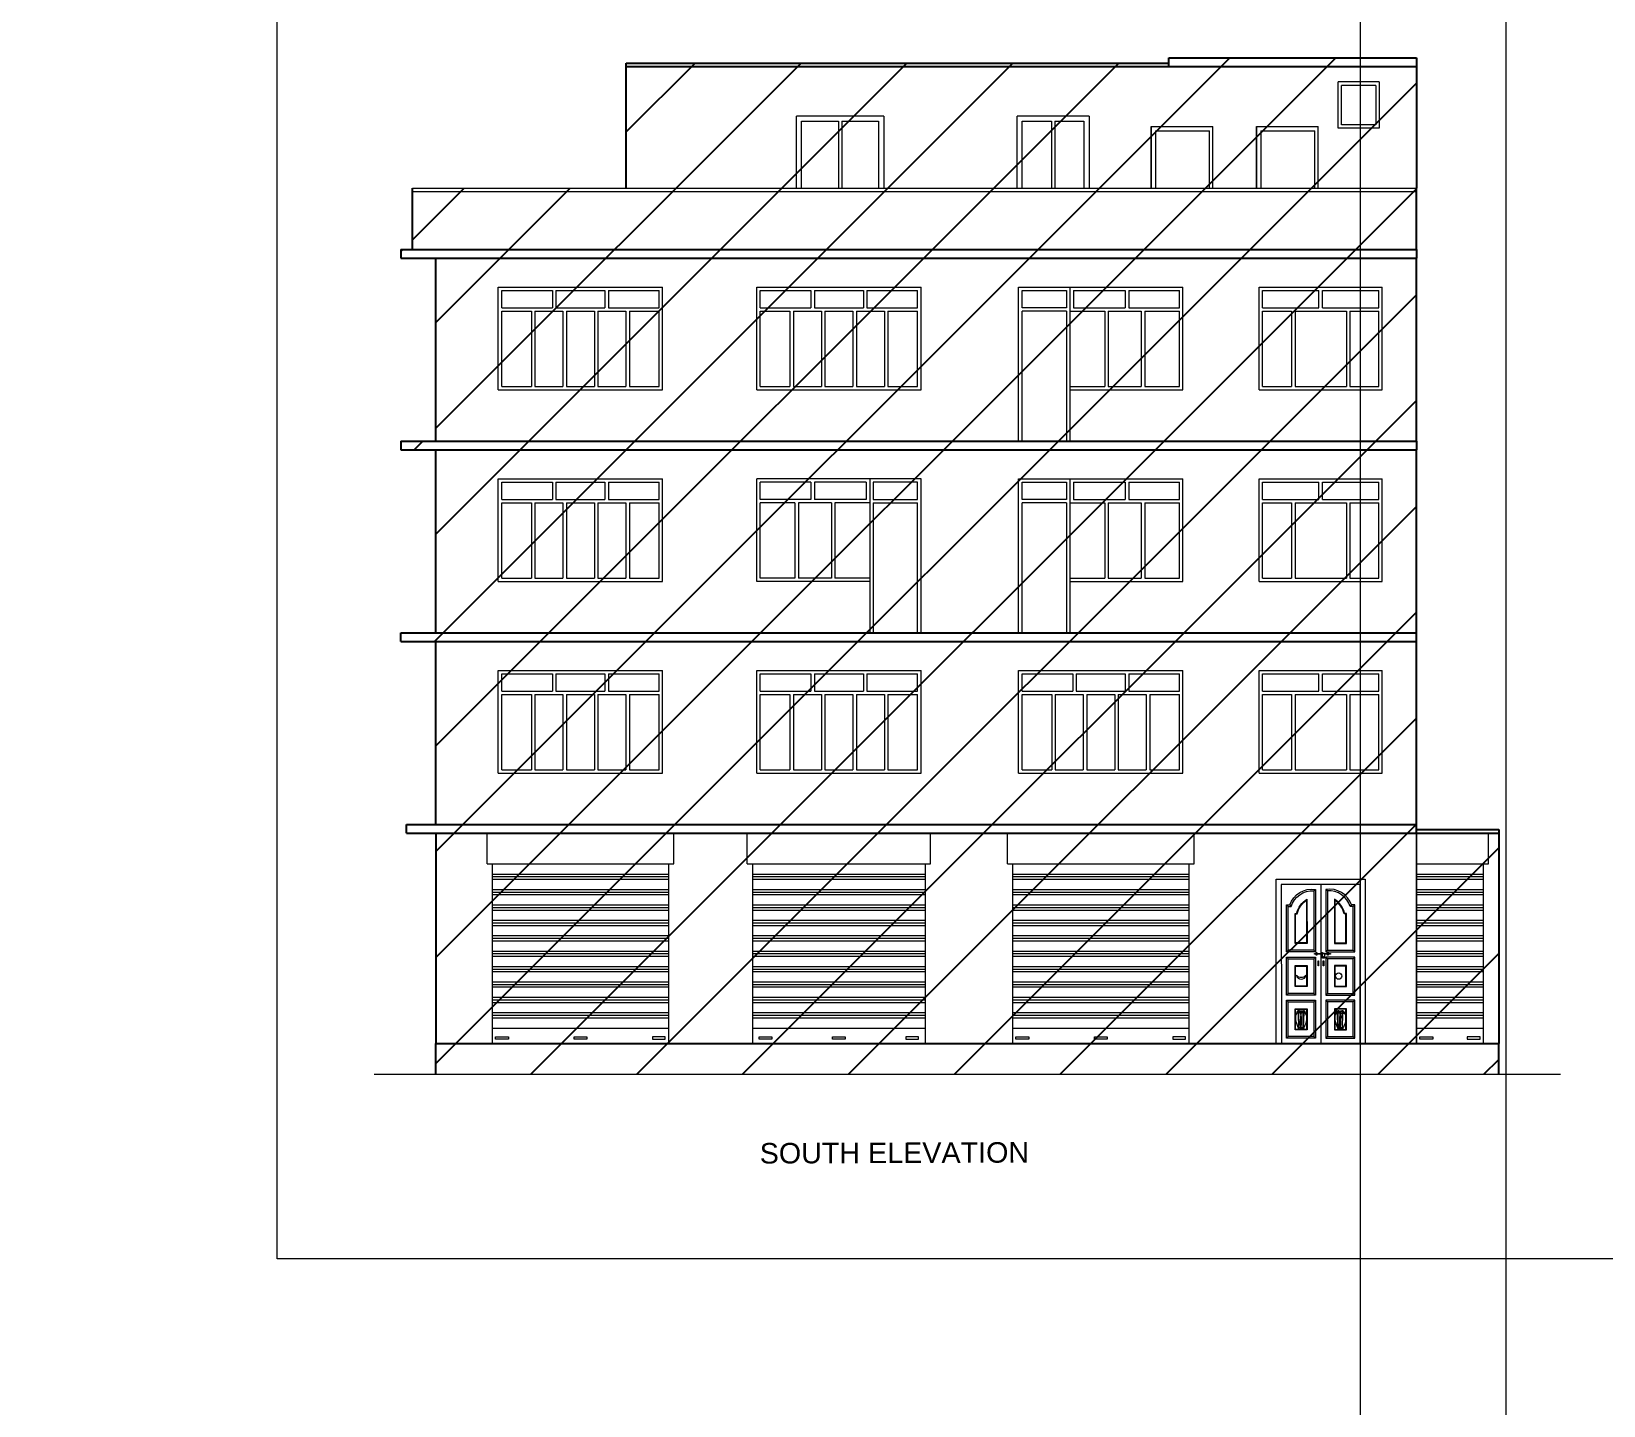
# Model space of a CAD drawing. Header units: inches. Extents: x 6873 to 34015, y -4436 to 8204.
# Drawn here: x 15462 to 16381, y -624 to 179 of the extents above; entities that cross this region are included whole.
import ezdxf

# ---------------------------------------------------------------- set-up
doc = ezdxf.new("R2010")
doc.units = ezdxf.units.IN
doc.header["$LTSCALE"] = 5
doc.header["$MEASUREMENT"] = 0
for name, color, linetype, lineweight in [('A-WALL', 7, 'Continuous', 9), ('DOOR', 62, 'Continuous', 0), ('ele1', 21, 'Continuous', 20), ('Railing', 43, 'Continuous', 18), ('win', 5, 'Continuous', 18)]:
    doc.layers.add(name, color=color, linetype=linetype, lineweight=lineweight)
doc.layers.add('column', color=4, linetype='Continuous')
doc.layers.add('WALL', color=7, linetype='Continuous')
doc.styles.add('DIMTEXT', font='arial.ttf', dxfattribs={"height": 8})

msp = doc.modelspace()

# ---------------------------------------------------------------- hatches: boundary and pattern name
at = {"layer": 'WALL', "linetype": 'ByBlock', "ltscale": 5, "true_color": 0xf8991e}
h = msp.add_hatch(dxfattribs=at)
h.set_pattern_fill('ANSI31', color=30, scale=350)
h.set_pattern_definition([(45, (9223.244, 3742.42), (-30.93592, 30.93592), [])])
h.paths.add_polyline_path([(15698.59, -430.55), (15698.59, -289.55), (15681.56, -289.55), (15681.56, -284.55), (15698.59, -284.55), (15698.59, -177.55), (15678.15, -177.55), (15678.15, -172.55), (15698.59, -172.55), (15698.59, -65.55), (15678.15, -65.55), (15678.15, -60.55), (15698.59, -60.55), (15698.59, 46.45), (15678.15, 46.45), (15678.15, 51.45), (15684.97, 51.45), (15684.97, 87.45), (15809.88, 87.45), (15809.88, 160.45), (16126.92, 160.45), (16126.92, 163.45), (16271.59, 163.45), (16271.59, -287.55), (16319.59, -287.55), (16319.59, -430.55)])

# ---------------------------------------------------------------- linework, layer by layer
at = {"layer": 'A-WALL', "ltscale": 5}
for p, q in [((16271.59, -284.55), (16271.59, -412.55)), ((15662.59, -430.55), (16355.59, -430.55))]:
    msp.add_line(p, q, dxfattribs=at)
at = {"layer": 'A-WALL', "color": 1, "ltscale": 5}
for p, q in [((15728.59, -307.55), (15728.59, -289.55)), ((15837.59, -307.55), (15837.59, -289.55)), ((15880.59, -307.55), (15880.59, -289.55)), ((15987.59, -307.55), (15987.59, -289.55)), ((16032.59, -307.55), (16032.59, -289.55)), ((16141.59, -307.55), (16141.59, -289.55)), ((16271.59, -307.55), (16271.59, -289.55)), ((16313.59, -307.55), (16313.59, -289.55)), ((15728.59, -307.55), (15837.59, -307.55)), ((15731.59, -307.55), (15731.59, -412.55)), ((15834.59, -307.55), (15834.59, -412.55)), ((15880.59, -307.55), (15987.59, -307.55)), ((15883.59, -307.55), (15883.59, -412.55)), ((15883.59, -307.55), (15883.59, -412.55)), ((15984.59, -307.55), (15984.59, -412.55)), ((15984.59, -307.55), (15984.59, -412.55)), ((16032.59, -307.55), (16141.59, -307.55)), ((16035.59, -307.55), (16035.59, -412.55)), ((16035.59, -307.55), (16035.59, -412.55)), ((16138.59, -307.55), (16138.59, -412.55)), ((16138.59, -307.55), (16138.59, -412.55)), ((16271.59, -307.55), (16313.59, -307.55)), ((16271.59, -412.55), (16271.59, -307.55)), ((16310.59, -307.55), (16310.59, -412.55)), ((15731.59, -313.55), (15834.59, -313.55)), ((15731.59, -315.05), (15834.59, -315.05)), ((15731.59, -316.55), (15834.59, -316.55)), ((15883.59, -313.55), (15984.59, -313.55)), ((15883.59, -315.05), (15984.59, -315.05)), ((15883.59, -316.55), (15984.59, -316.55)), ((16035.59, -313.55), (16138.59, -313.55)), ((16035.59, -315.05), (16138.59, -315.05)), ((16035.59, -316.55), (16138.59, -316.55)), ((16271.59, -313.55), (16310.59, -313.55)), ((16271.59, -315.05), (16310.59, -315.05)), ((16271.59, -316.55), (16310.59, -316.55)), ((15731.59, -322.55), (15834.59, -322.55)), ((15731.59, -324.05), (15834.59, -324.05)), ((15731.59, -325.55), (15834.59, -325.55)), ((15883.59, -322.55), (15984.59, -322.55)), ((15883.59, -324.05), (15984.59, -324.05)), ((15883.59, -325.55), (15984.59, -325.55)), ((16035.59, -322.55), (16138.59, -322.55)), ((16035.59, -324.05), (16138.59, -324.05)), ((16035.59, -325.55), (16138.59, -325.55)), ((16271.59, -322.55), (16310.59, -322.55)), ((16271.59, -324.05), (16310.59, -324.05)), ((16271.59, -325.55), (16310.59, -325.55)), ((15731.59, -331.55), (15834.59, -331.55)), ((15731.59, -333.05), (15834.59, -333.05)), ((15731.59, -334.55), (15834.59, -334.55)), ((15883.59, -331.55), (15984.59, -331.55)), ((15883.59, -333.05), (15984.59, -333.05)), ((15883.59, -334.55), (15984.59, -334.55)), ((16035.59, -331.55), (16138.59, -331.55)), ((16035.59, -333.05), (16138.59, -333.05)), ((16035.59, -334.55), (16138.59, -334.55)), ((16271.59, -331.55), (16310.59, -331.55)), ((16271.59, -333.05), (16310.59, -333.05)), ((16271.59, -334.55), (16310.59, -334.55)), ((15731.59, -340.55), (15834.59, -340.55)), ((15731.59, -342.05), (15834.59, -342.05)), ((15731.59, -343.55), (15834.59, -343.55)), ((15883.59, -340.55), (15984.59, -340.55)), ((15883.59, -342.05), (15984.59, -342.05)), ((15883.59, -343.55), (15984.59, -343.55)), ((16035.59, -340.55), (16138.59, -340.55)), ((16035.59, -342.05), (16138.59, -342.05)), ((16035.59, -343.55), (16138.59, -343.55)), ((16271.59, -340.55), (16310.59, -340.55)), ((16271.59, -342.05), (16310.59, -342.05)), ((16271.59, -343.55), (16310.59, -343.55)), ((15731.59, -349.55), (15834.59, -349.55)), ((15731.59, -351.05), (15834.59, -351.05)), ((15731.59, -352.55), (15834.59, -352.55)), ((15883.59, -349.55), (15984.59, -349.55)), ((15883.59, -351.05), (15984.59, -351.05)), ((15883.59, -352.55), (15984.59, -352.55)), ((16035.59, -349.55), (16138.59, -349.55)), ((16035.59, -351.05), (16138.59, -351.05)), ((16035.59, -352.55), (16138.59, -352.55)), ((16271.59, -349.55), (16310.59, -349.55)), ((16271.59, -351.05), (16310.59, -351.05)), ((16271.59, -352.55), (16310.59, -352.55)), ((15731.59, -358.55), (15834.59, -358.55)), ((15731.59, -360.05), (15834.59, -360.05)), ((15731.59, -361.55), (15834.59, -361.55)), ((15883.59, -358.55), (15984.59, -358.55)), ((15883.59, -360.05), (15984.59, -360.05)), ((15883.59, -361.55), (15984.59, -361.55)), ((16035.59, -358.55), (16138.59, -358.55)), ((16035.59, -360.05), (16138.59, -360.05)), ((16035.59, -361.55), (16138.59, -361.55)), ((16271.59, -358.55), (16310.59, -358.55)), ((16271.59, -360.05), (16310.59, -360.05)), ((16271.59, -361.55), (16310.59, -361.55)), ((15731.59, -367.55), (15834.59, -367.55)), ((15731.59, -369.05), (15834.59, -369.05)), ((15731.59, -370.55), (15834.59, -370.55)), ((15731.59, -376.55), (15834.59, -376.55)), ((15883.59, -367.55), (15984.59, -367.55)), ((15883.59, -369.05), (15984.59, -369.05)), ((15883.59, -370.55), (15984.59, -370.55)), ((15883.59, -376.55), (15984.59, -376.55)), ((16035.59, -367.55), (16138.59, -367.55)), ((16035.59, -369.05), (16138.59, -369.05)), ((16035.59, -370.55), (16138.59, -370.55)), ((16035.59, -376.55), (16138.59, -376.55)), ((16271.59, -367.55), (16310.59, -367.55)), ((16271.59, -369.05), (16310.59, -369.05)), ((16271.59, -370.55), (16310.59, -370.55)), ((16271.59, -376.55), (16310.59, -376.55)), ((15731.59, -378.05), (15834.59, -378.05)), ((15731.59, -379.55), (15834.59, -379.55)), ((15731.59, -385.55), (15834.59, -385.55)), ((15883.59, -378.05), (15984.59, -378.05)), ((15883.59, -379.55), (15984.59, -379.55)), ((15883.59, -385.55), (15984.59, -385.55)), ((16035.59, -378.05), (16138.59, -378.05)), ((16035.59, -379.55), (16138.59, -379.55)), ((16035.59, -385.55), (16138.59, -385.55)), ((16271.59, -378.05), (16310.59, -378.05)), ((16271.59, -379.55), (16310.59, -379.55)), ((16271.59, -385.55), (16310.59, -385.55)), ((15731.59, -387.05), (15834.59, -387.05)), ((15731.59, -388.55), (15834.59, -388.55)), ((15731.59, -394.55), (15834.59, -394.55)), ((15883.59, -387.05), (15984.59, -387.05)), ((15883.59, -388.55), (15984.59, -388.55)), ((15883.59, -394.55), (15984.59, -394.55)), ((16035.59, -387.05), (16138.59, -387.05)), ((16035.59, -388.55), (16138.59, -388.55)), ((16035.59, -394.55), (16138.59, -394.55)), ((16271.59, -387.05), (16310.59, -387.05)), ((16271.59, -388.55), (16310.59, -388.55)), ((16271.59, -394.55), (16310.59, -394.55)), ((15731.59, -396.05), (15834.59, -396.05)), ((15731.59, -397.55), (15834.59, -397.55)), ((15731.59, -403.55), (15834.59, -403.55)), ((15883.59, -396.05), (15984.59, -396.05)), ((15883.59, -397.55), (15984.59, -397.55)), ((15883.59, -403.55), (15984.59, -403.55)), ((16035.59, -396.05), (16138.59, -396.05)), ((16035.59, -397.55), (16138.59, -397.55)), ((16035.59, -403.55), (16138.59, -403.55)), ((16271.59, -396.05), (16310.59, -396.05)), ((16271.59, -397.55), (16310.59, -397.55)), ((16271.59, -403.55), (16310.59, -403.55))]:
    msp.add_line(p, q, dxfattribs=at)
at = {"layer": 'A-WALL', "ltscale": 5}
for p in [(16238.75, 1449.35), (16323.9, -1296.79)]:
    msp.add_xline(p, (0, 1), dxfattribs=at)
at = {"layer": 'A-WALL', "color": 1, "ltscale": 5}
for points in [[(15733.51, -408.62), (15741, -408.62), (15741, -409.95), (15733.51, -409.95)], [(15779.35, -408.62), (15786.84, -408.62), (15786.84, -409.95), (15779.35, -409.95)], [(15832.67, -408.62), (15825.19, -408.62), (15825.19, -409.95), (15832.67, -409.95)], [(15887.51, -408.62), (15895, -408.62), (15895, -409.95), (15887.51, -409.95)], [(15930.35, -408.62), (15937.84, -408.62), (15937.84, -409.95), (15930.35, -409.95)], [(15980.67, -408.62), (15973.19, -408.62), (15973.19, -409.95), (15980.67, -409.95)], [(16037.51, -408.62), (16045, -408.62), (16045, -409.95), (16037.51, -409.95)], [(16083.35, -408.62), (16090.84, -408.62), (16090.84, -409.95), (16083.35, -409.95)], [(16136.67, -408.62), (16129.19, -408.62), (16129.19, -409.95), (16136.67, -409.95)], [(16273.51, -408.62), (16281, -408.62), (16281, -409.95), (16273.51, -409.95)], [(16308.67, -408.62), (16301.19, -408.62), (16301.19, -409.95), (16308.67, -409.95)]]:
    msp.add_lwpolyline(points, close=True, dxfattribs=at)
at = {"layer": 'A-WALL', "ltscale": 5}
msp.add_circle((15105.47, 278.39), 4288.21, dxfattribs=at)
at = {"layer": 'DOOR', "lineweight": 13}
for p, q in [((16116.56, 87.45), (16116.56, 123.45)), ((16116.56, 123.45), (16116.56, 87.45)), ((16116.56, 123.45), (16152.56, 123.45)), ((16119.06, 120.95), (16119.06, 87.45)), ((16119.06, 120.95), (16150.56, 120.95)), ((16150.56, 87.45), (16150.56, 120.95)), ((16152.56, 87.45), (16152.56, 123.45)), ((16178.06, 87.45), (16178.06, 123.45)), ((16178.06, 123.45), (16178.06, 87.45)), ((16178.06, 123.45), (16214.06, 123.45)), ((16180.56, 120.95), (16180.56, 87.45)), ((16180.56, 120.95), (16212.06, 120.95)), ((16212.06, 87.45), (16212.06, 120.95)), ((16214.06, 87.45), (16214.06, 123.45))]:
    msp.add_line(p, q, dxfattribs=at)
at = {"layer": 'DOOR'}
for p, q in [((16215.57, -319.55), (16215.59, -412.55)), ((16211.57, -323.38), (16212.57, -322.55)), ((16219.57, -323.38), (16218.57, -322.55)), ((16195.57, -331.55), (16196.57, -332.55)), ((16197.57, -331.55), (16198.29, -332.55)), ((16233.57, -331.55), (16232.84, -332.55)), ((16235.57, -331.55), (16234.57, -332.55)), ((16196.59, -358.05), (16195.59, -359.05)), ((16212.59, -359.05), (16211.59, -358.05)), ((16218.59, -359.05), (16219.59, -358.05)), ((16234.59, -358.05), (16235.59, -359.05)), ((16195.59, -362.05), (16196.59, -363.05)), ((16212.59, -362.05), (16211.59, -363.05)), ((16218.59, -362.05), (16219.59, -363.05)), ((16235.59, -362.05), (16234.59, -363.05)), ((16196.59, -383.3), (16195.59, -384.3)), ((16212.59, -384.3), (16211.59, -383.3)), ((16218.59, -384.3), (16219.59, -383.3)), ((16234.59, -383.3), (16235.59, -384.3)), ((16195.59, -387.3), (16196.59, -388.3)), ((16202.08, -394.76), (16201.41, -394.39)), ((16202.08, -394.76), (16201.47, -394.7)), ((16202.02, -394.49), (16201.63, -393.86)), ((16202.02, -394.49), (16201.81, -394.44)), ((16202.62, -394.33), (16201.86, -393.9)), ((16202.51, -394.33), (16201.92, -394.06)), ((16202.19, -393.9), (16201.97, -393.63)), ((16202.29, -394.81), (16202.02, -394.49)), ((16202.24, -394.92), (16202.02, -394.92)), ((16202.4, -393.68), (16202.08, -393.57)), ((16202.19, -394.33), (16202.08, -394.27)), ((16202.4, -395.08), (16202.08, -394.76)), ((16202.19, -393.9), (16202.35, -393.52)), ((16202.19, -394.33), (16202.19, -393.9)), ((16202.29, -394.81), (16202.19, -394.33)), ((16202.4, -395.08), (16202.29, -394.81)), ((16202.4, -393.68), (16202.62, -393.41)), ((16203.16, -394.38), (16202.4, -393.68)), ((16202.62, -394.33), (16202.51, -394.33)), ((16202.58, -393.85), (16202.79, -393.68)), ((16202.62, -394.33), (16203.16, -393.73)), ((16202.89, -395.25), (16202.62, -394.33)), ((16202.67, -393.51), (16202.63, -393.25)), ((16202.76, -393.59), (16202.67, -393.51)), ((16202.81, -393.53), (16202.71, -393.35)), ((16202.72, -393.97), (16202.74, -393.61)), ((16202.73, -393.84), (16202.89, -393.7)), ((16202.74, -393.61), (16202.88, -393.44)), ((16202.79, -393.68), (16202.9, -393.17)), ((16203.16, -393.73), (16202.89, -393.3)), ((16202.89, -393.7), (16202.97, -393.52)), ((16202.89, -395.25), (16203.1, -394.87)), ((16203.01, -393.51), (16203.06, -393.19)), ((16203.27, -393.52), (16203.1, -393.46)), ((16203.1, -394.87), (16203.16, -394.38)), ((16203.16, -393.73), (16205.48, -393.57)), ((16203.21, -394.33), (16203.27, -394.06)), ((16205.32, -394.76), (16203.21, -394.33)), ((16203.27, -393.52), (16205.37, -393.36)), ((16205.54, -393.9), (16203.27, -393.52)), ((16203.27, -394.06), (16205.64, -393.84)), ((16205.43, -395.14), (16205.32, -394.76)), ((16205.5, -393.74), (16205.46, -393.33)), ((16205.48, -393.57), (16205.64, -393.3)), ((16205.7, -394.01), (16205.5, -393.73)), ((16205.75, -394.27), (16205.59, -393.52)), ((16205.59, -403.16), (16205.86, -394.65)), ((16205.64, -393.84), (16205.97, -393.41)), ((16205.7, -393.64), (16205.75, -393.31)), ((16205.76, -393.84), (16205.7, -393.64)), ((16205.7, -395.14), (16205.75, -394.27)), ((16205.75, -393.95), (16205.81, -393.46)), ((16205.97, -394.54), (16205.75, -393.95)), ((16205.86, -394.65), (16206.18, -394.38)), ((16206.02, -393.27), (16206.07, -393.42)), ((16206.02, -394.52), (16206.12, -394.25)), ((16206.05, -393.58), (16206.09, -393.33)), ((16206.12, -394.25), (16206.05, -393.58)), ((16206.06, -393.55), (16206.14, -393.44)), ((16206.07, -393.48), (16206.18, -393.36)), ((16206.08, -393.4), (16206.23, -393.25)), ((16206.09, -393.33), (16206.17, -393.27)), ((16206.12, -394.25), (16206.22, -393.9)), ((16206.18, -394.38), (16206.24, -394)), ((16206.18, -394.38), (16206.4, -394.06)), ((16206.22, -393.9), (16206.49, -393.68)), ((16206.24, -394), (16206.4, -393.79)), ((16206.29, -394.22), (16206.35, -394)), ((16206.35, -394), (16206.45, -393.9)), ((16212.59, -387.3), (16211.59, -388.3)), ((16218.59, -387.3), (16219.59, -388.3)), ((16224.96, -393.9), (16224.7, -393.68)), ((16224.84, -394), (16224.73, -393.9)), ((16224.95, -394), (16224.79, -393.79)), ((16225, -394.38), (16224.79, -394.06)), ((16224.89, -394.22), (16224.84, -394)), ((16225.11, -393.4), (16224.95, -393.25)), ((16225, -394.38), (16224.95, -394)), ((16225.07, -394.25), (16224.96, -393.9)), ((16225.33, -394.65), (16225, -394.38)), ((16225.11, -393.48), (16225.01, -393.36)), ((16225.1, -393.33), (16225.02, -393.27)), ((16225.13, -393.55), (16225.04, -393.44)), ((16225.07, -394.25), (16225.13, -393.58)), ((16225.16, -394.52), (16225.07, -394.25)), ((16225.13, -393.58), (16225.1, -393.33)), ((16225.17, -393.27), (16225.12, -393.42)), ((16225.54, -393.84), (16225.22, -393.41)), ((16225.22, -394.54), (16225.43, -393.95)), ((16225.6, -403.16), (16225.33, -394.65)), ((16225.43, -393.95), (16225.38, -393.46)), ((16225.42, -393.84), (16225.49, -393.64)), ((16225.43, -394.27), (16225.6, -393.52)), ((16225.49, -395.14), (16225.43, -394.27)), ((16225.49, -393.64), (16225.44, -393.31)), ((16225.49, -394.01), (16225.68, -393.73)), ((16225.7, -393.57), (16225.54, -393.3)), ((16225.92, -394.06), (16225.54, -393.84)), ((16225.65, -393.9), (16225.92, -393.52)), ((16225.68, -393.74), (16225.73, -393.33)), ((16226.03, -393.73), (16225.7, -393.57)), ((16225.76, -395.14), (16225.87, -394.76)), ((16225.92, -393.52), (16225.81, -393.36)), ((16225.87, -394.76), (16225.97, -394.33)), ((16225.92, -393.52), (16226.08, -393.46)), ((16225.97, -394.33), (16225.92, -394.06)), ((16226.03, -393.73), (16228.3, -393.3)), ((16226.03, -394.38), (16228.78, -393.68)), ((16228.57, -394.33), (16226.03, -393.73)), ((16226.08, -394.87), (16226.03, -394.38)), ((16228.3, -395.25), (16226.08, -394.87)), ((16226.18, -393.51), (16226.12, -393.19)), ((16228.3, -393.7), (16228.22, -393.52)), ((16228.4, -393.68), (16228.29, -393.17)), ((16228.46, -393.84), (16228.3, -393.7)), ((16228.3, -395.25), (16228.57, -394.33)), ((16228.45, -393.61), (16228.31, -393.44)), ((16228.38, -393.53), (16228.47, -393.35)), ((16228.61, -393.85), (16228.4, -393.68)), ((16228.42, -393.59), (16228.51, -393.51)), ((16228.47, -393.97), (16228.45, -393.61)), ((16228.51, -393.51), (16228.56, -393.25)), ((16228.78, -393.68), (16228.57, -393.41)), ((16228.57, -394.33), (16229.32, -393.9)), ((16228.57, -394.33), (16228.68, -394.33)), ((16228.68, -394.33), (16229.27, -394.06)), ((16228.78, -393.68), (16229.11, -393.57)), ((16228.78, -395.08), (16229.11, -394.76)), ((16228.78, -395.08), (16228.89, -394.81)), ((16229, -393.9), (16228.84, -393.52)), ((16228.89, -394.81), (16229, -394.33)), ((16228.89, -394.81), (16229.16, -394.49)), ((16228.95, -394.92), (16229.16, -394.92)), ((16229, -393.9), (16229.22, -393.63)), ((16229, -394.33), (16229, -393.9)), ((16229, -394.33), (16229.11, -394.27)), ((16229.11, -394.76), (16229.77, -394.39)), ((16229.11, -394.76), (16229.71, -394.7)), ((16229.16, -394.49), (16229.56, -393.86)), ((16229.16, -394.49), (16229.38, -394.44)), ((16235.59, -387.3), (16234.59, -388.3)), ((16202.62, -395.19), (16202.4, -395.08)), ((16202.78, -403.21), (16202.62, -395.19)), ((16203.1, -403.37), (16202.78, -403.21)), ((16203.1, -403.27), (16202.89, -395.25)), ((16203.1, -403.37), (16205.59, -403.16)), ((16203.1, -403.37), (16205.37, -403.16)), ((16203.1, -403.37), (16203.1, -403.27)), ((16205.37, -403.16), (16205.43, -395.14)), ((16226.08, -403.37), (16225.6, -403.16)), ((16225.81, -403.16), (16225.76, -395.14)), ((16226.08, -403.37), (16225.81, -403.16)), ((16226.08, -403.27), (16228.3, -395.25)), ((16226.08, -403.37), (16228.41, -403.21)), ((16226.08, -403.37), (16226.08, -403.27)), ((16228.41, -403.21), (16228.57, -395.19)), ((16228.57, -395.19), (16228.78, -395.08)), ((16192.59, -412.55), (16238.59, -412.55)), ((16196.59, -408.55), (16195.59, -409.55)), ((16212.59, -409.55), (16211.59, -408.55)), ((16218.59, -409.55), (16219.59, -408.55)), ((16234.59, -408.55), (16235.59, -409.55))]:
    msp.add_line(p, q, dxfattribs=at)
for points in [[(16192.57, -319.55), (16192.59, -412.55), (16189.59, -412.55), (16189.57, -316.55), (16241.57, -316.55), (16241.59, -412.55), (16238.59, -412.55), (16238.57, -319.55)], [(16195.59, -362.05), (16212.59, -362.05), (16212.59, -384.3), (16195.59, -384.3)], [(16196.59, -363.05), (16211.59, -363.05), (16211.59, -383.3), (16196.59, -383.3)], [(16200.59, -367.05), (16207.59, -367.05), (16207.59, -379.3), (16200.59, -379.3)], [(16200.84, -367.3), (16207.34, -367.3), (16207.34, -379.05), (16200.84, -379.05)], [(16212.93, -359.34), (16213.39, -359.34), (16213.39, -361.02), (16212.93, -361.02)], [(16214.03, -364.24), (16214.28, -364.24), (16214.28, -367.19), (16214.03, -367.19)], [(16216.19, -359.34), (16216.65, -359.34), (16216.65, -361.02), (16216.19, -361.02)], [(16216.7, -359.77), (16217.81, -359.77), (16217.81, -362.71), (16216.7, -362.71)], [(16217.12, -364.24), (16217.37, -364.24), (16217.37, -367.19), (16217.12, -367.19)], [(16217.18, -361.64), (16217.32, -361.64), (16217.32, -362.28), (16217.18, -362.28)], [(16235.59, -362.05), (16218.59, -362.05), (16218.59, -384.3), (16235.59, -384.3)], [(16219.5, -359.34), (16219.96, -359.34), (16219.96, -361.02), (16219.5, -361.02)], [(16234.59, -363.05), (16219.59, -363.05), (16219.59, -383.3), (16234.59, -383.3)], [(16230.59, -367.05), (16223.59, -367.05), (16223.59, -379.3), (16230.59, -379.3)], [(16230.34, -367.3), (16223.84, -367.3), (16223.84, -379.05), (16230.34, -379.05)], [(16212.59, -409.55), (16195.59, -409.55), (16195.59, -387.3), (16212.59, -387.3)], [(16211.59, -408.55), (16196.59, -408.55), (16196.59, -388.3), (16211.59, -388.3)], [(16207.59, -404.55), (16200.59, -404.55), (16200.59, -392.3), (16207.59, -392.3)], [(16207.34, -404.3), (16200.84, -404.3), (16200.84, -392.55), (16207.34, -392.55)], [(16218.59, -409.55), (16235.59, -409.55), (16235.59, -387.3), (16218.59, -387.3)], [(16219.59, -408.55), (16234.59, -408.55), (16234.59, -388.3), (16219.59, -388.3)], [(16223.59, -404.55), (16230.59, -404.55), (16230.59, -392.3), (16223.59, -392.3)], [(16223.84, -404.3), (16230.34, -404.3), (16230.34, -392.55), (16223.84, -392.55)]]:
    msp.add_lwpolyline(points, close=True, dxfattribs=at)
for points in [[(16212.57, -322.55), (16212.57, -322.55), (16212.59, -359.05), (16195.59, -359.05), (16195.57, -331.55), (16197.57, -331.55, -0.365954)], [(16211.57, -323.43), (16211.59, -358.05), (16196.59, -358.05), (16196.57, -332.55), (16198.42, -332.55, -0.363717)], [(16207.57, -328.23), (16207.59, -354.05), (16200.59, -354.05), (16200.57, -336.55), (16201.57, -336.55, -0.206999)], [(16207.32, -328.76), (16207.34, -353.8), (16200.84, -353.8), (16200.82, -336.8), (16201.82, -336.8, -0.20068)], [(16218.57, -322.55), (16218.57, -322.55), (16218.59, -359.05), (16235.59, -359.05), (16235.57, -331.55), (16233.57, -331.55, 0.365954)], [(16219.57, -323.43), (16219.59, -358.05), (16234.59, -358.05), (16234.57, -332.55), (16232.71, -332.55, 0.363717)], [(16223.57, -328.23), (16223.59, -354.05), (16230.59, -354.05), (16230.57, -336.55), (16229.57, -336.55, 0.206999)], [(16223.82, -328.76), (16223.84, -353.8), (16230.34, -353.8), (16230.32, -336.8), (16229.31, -336.8, 0.20068)]]:
    msp.add_lwpolyline(points, format="xyb", close=True, dxfattribs=at)
for points in [[(16212.93, -360.33), (16211.88, -360.33), (16211.88, -359.94), (16212.93, -359.94)], [(16213.39, -359.94), (16216.19, -359.94)], [(16216.19, -360.33), (16213.39, -360.33)], [(16216.65, -359.94), (16216.7, -359.94)], [(16216.7, -360.33), (16216.65, -360.33)], [(16217.81, -359.94), (16219.5, -359.94)], [(16219.5, -360.33), (16217.81, -360.33)], [(16219.96, -359.94), (16221.35, -359.94), (16221.35, -360.33), (16219.96, -360.33)]]:
    msp.add_lwpolyline(points, dxfattribs=at)
msp.add_circle((16226.11, -373.17), 1.86, dxfattribs=at)
for centre, radius, start, end in [((16204.19, -372.24), 2.8, 187.44495, 352.55505), ((16204.19, -370.27), 3.62, 220.02542, 319.97458), ((16204.1, -382.55), 20.64, 264.87299, 275.12701), ((16227.08, -382.55), 20.64, 264.87299, 275.12701)]:
    msp.add_arc(centre, radius, start, end, dxfattribs=at)
msp.add_ellipse((16203.1, -403.31), major_axis=(-0.613, 0), ratio=0.098223, dxfattribs=at)
at = {"layer": 'DOOR', "extrusion": (0, 0, -1)}
msp.add_ellipse((16226.08, -403.31), major_axis=(0.613, 0), ratio=0.098223, dxfattribs=at)
at = {"layer": 'DOOR'}
for points in [[(16202.49, -403.31), (16202.49, -403.6), (16202.78, -404.1), (16202.55, -393.91), (16201.85, -394.52), (16202.26, -403.11)], [(16205.72, -403.31), (16205.72, -403.6), (16205.43, -404.1), (16205.66, -393.91), (16206.36, -394.52), (16205.95, -403.11)], [(16225.47, -403.31), (16225.47, -403.6), (16225.76, -404.1), (16225.53, -393.91), (16224.83, -394.52), (16225.24, -403.11)], [(16228.7, -403.31), (16228.7, -403.6), (16228.4, -404.1), (16228.64, -393.91), (16229.34, -394.52), (16228.93, -403.11)]]:
    msp.add_spline(points, degree=3, dxfattribs=at)
at = {"layer": 'ele1'}
msp.add_lwpolyline([(15605.87, 1616.89), (18690.84, 1616.89), (18690.84, -538.44), (15605.87, -538.44)], close=True, dxfattribs=at)
msp.add_lwpolyline([(15605.87, 1616.89), (18690.84, 1616.89), (18690.84, -538.44), (15605.87, -538.44)], close=True, dxfattribs=at)
at = {"layer": 'Railing', "color": 30}
for p, q in [((15684.97, 87.45), (16271.59, 87.45)), ((15684.97, 85.45), (16271.59, 85.45))]:
    msp.add_line(p, q, dxfattribs=at)
at = {"layer": 'WALL', "color": 2, "linetype": 'ByBlock', "ltscale": 5}
for p, q in [((15809.88, 87.45), (15809.88, 160.45)), ((15809.88, 160.45), (16126.92, 160.45)), ((15809.88, 158.45), (16126.92, 158.45)), ((16126.92, 163.45), (16271.59, 163.45)), ((16126.92, 158.45), (16126.92, 163.45)), ((16126.92, 158.45), (16271.59, 158.45)), ((16271.59, 163.45), (16271.59, 87.45)), ((15684.97, 51.45), (15684.97, 87.45)), ((16271.59, 51.45), (16271.59, 87.45)), ((15678.15, 51.45), (16271.59, 51.45)), ((15678.15, 51.45), (15678.15, 46.45)), ((15678.15, 46.45), (16271.59, 46.45)), ((15698.59, -60.55), (15698.59, 46.45)), ((16271.59, 51.45), (16271.59, 46.45)), ((16271.59, -60.55), (16271.59, 46.45)), ((15678.15, -60.55), (16271.59, -60.55)), ((15678.15, -60.55), (15678.15, -65.55)), ((16271.59, -60.55), (16271.59, -65.55)), ((15678.15, -65.55), (16271.59, -65.55)), ((15698.59, -172.55), (15698.59, -65.55)), ((16271.59, -172.55), (16271.59, -65.55)), ((15678.15, -172.55), (16271.59, -172.55)), ((15678.15, -177.55), (15678.15, -172.55)), ((16271.59, -284.55), (16271.59, -172.55)), ((15678.15, -177.55), (16271.59, -177.55)), ((15698.59, -284.55), (15698.59, -177.55)), ((15681.56, -284.55), (16271.59, -284.55)), ((15681.56, -289.55), (15681.56, -284.55)), ((16271.59, -289.55), (16271.59, -284.55)), ((15681.56, -289.55), (16271.59, -289.55)), ((15698.59, -289.55), (15698.59, -412.55)), ((16271.59, -287.55), (16319.59, -287.55)), ((16271.59, -289.55), (16319.59, -289.55)), ((16319.59, -287.55), (16319.59, -412.55)), ((15698.59, -412.55), (16319.59, -412.55)), ((15698.59, -430.55), (15698.59, -412.55)), ((16319.59, -430.55), (16319.59, -412.55))]:
    msp.add_line(p, q, dxfattribs=at)
at = {"layer": 'win'}
for p, q in [((16249.72, 149.45), (16225.72, 149.45)), ((16225.72, 122.45), (16225.72, 149.45)), ((16247.72, 147.45), (16227.72, 147.45)), ((16227.72, 124.45), (16227.72, 147.45)), ((16247.72, 147.45), (16247.72, 124.45)), ((16249.72, 149.45), (16249.72, 122.45)), ((15960.27, 129.45), (15909.27, 129.45)), ((15909.27, 87.45), (15909.27, 129.45)), ((15960.27, 129.45), (15960.27, 87.45)), ((16080.25, 129.45), (16038.25, 129.45)), ((16038.25, 87.45), (16038.25, 129.45)), ((16080.25, 129.45), (16080.25, 87.45)), ((15912.27, 87.45), (15912.27, 126.45)), ((15912.27, 126.45), (15933.77, 126.45)), ((15933.77, 126.45), (15933.77, 87.45)), ((15935.77, 126.45), (15957.27, 126.45)), ((15935.77, 126.45), (15935.77, 87.45)), ((15957.27, 126.45), (15957.27, 87.45)), ((16041.25, 87.45), (16041.25, 126.45)), ((16041.25, 126.45), (16058.25, 126.45)), ((16058.25, 126.45), (16058.25, 87.45)), ((16060.25, 126.45), (16077.25, 126.45)), ((16060.25, 126.45), (16060.25, 87.45)), ((16077.25, 126.45), (16077.25, 87.45)), ((16249.72, 122.45), (16225.72, 122.45)), ((16247.72, 124.45), (16227.72, 124.45)), ((15735.09, 29.45), (15831.09, 29.45)), ((15735.09, -30.55), (15735.09, 29.45)), ((15831.09, -30.55), (15831.09, 29.45)), ((15886.09, 29.45), (15982.09, 29.45)), ((15886.09, -30.55), (15886.09, 29.45)), ((15982.09, -30.55), (15982.09, 29.45)), ((16039.09, 29.45), (16135.09, 29.45)), ((16039.09, -60.55), (16039.09, 29.45)), ((16069.09, 29.45), (16069.09, -60.55)), ((16135.09, -30.55), (16135.09, 29.45)), ((16179.57, 29.45), (16251.57, 29.45)), ((16179.57, -30.55), (16179.57, 29.45)), ((16251.57, -30.55), (16251.57, 29.45)), ((15737.09, 27.45), (15766.76, 27.45)), ((15737.09, 17.45), (15737.09, 27.45)), ((15766.76, 27.45), (15766.76, 17.45)), ((15768.76, 27.45), (15797.43, 27.45)), ((15768.76, 27.45), (15768.76, 17.45)), ((15797.43, 27.45), (15797.43, 17.45)), ((15799.43, 27.45), (15829.09, 27.45)), ((15799.43, 27.45), (15799.43, 17.45)), ((15829.09, 17.45), (15829.09, 27.45)), ((15888.09, 27.45), (15917.76, 27.45)), ((15888.09, 17.45), (15888.09, 27.45)), ((15917.76, 27.45), (15917.76, 17.45)), ((15919.76, 27.45), (15948.43, 27.45)), ((15919.76, 27.45), (15919.76, 17.45)), ((15948.43, 27.45), (15948.43, 17.45)), ((15950.43, 27.45), (15980.09, 27.45)), ((15950.43, 27.45), (15950.43, 17.45)), ((15980.09, 17.45), (15980.09, 27.45)), ((16041.09, 27.45), (16067.09, 27.45)), ((16041.09, 17.45), (16041.09, 27.45)), ((16067.09, 27.45), (16067.09, 17.45)), ((16069.09, 27.45), (16069.09, 17.45)), ((16071.09, 27.45), (16101.43, 27.45)), ((16071.09, 27.45), (16071.09, 17.45)), ((16101.43, 27.45), (16101.43, 17.45)), ((16103.43, 27.45), (16133.09, 27.45)), ((16103.43, 27.45), (16103.43, 17.45)), ((16133.09, 17.45), (16133.09, 27.45)), ((16181.57, 27.45), (16214.57, 27.45)), ((16181.57, 17.45), (16181.57, 27.45)), ((16214.57, 17.45), (16214.57, 27.45)), ((16216.57, 27.45), (16249.57, 27.45)), ((16216.57, 17.45), (16216.57, 27.45)), ((16249.57, 17.45), (16249.57, 27.45)), ((15737.09, 17.45), (15766.76, 17.45)), ((15737.09, 15.45), (15754.49, 15.45)), ((15737.09, -28.55), (15737.09, 15.45)), ((15754.49, 15.45), (15754.49, -28.55)), ((15756.49, 15.45), (15772.89, 15.45)), ((15756.49, 15.45), (15756.49, -28.55)), ((15768.76, 17.45), (15797.43, 17.45)), ((15772.89, 15.45), (15772.89, -28.55)), ((15774.89, 15.45), (15791.29, 15.45)), ((15774.89, 15.45), (15774.89, -28.55)), ((15791.29, 15.45), (15791.29, -28.55)), ((15793.29, 15.45), (15809.69, 15.45)), ((15793.29, 15.45), (15793.29, -28.55)), ((15799.43, 17.45), (15829.09, 17.45)), ((15809.69, 15.45), (15809.69, -28.55)), ((15811.69, 15.45), (15829.09, 15.45)), ((15811.69, 15.45), (15811.69, -28.55)), ((15829.09, -28.55), (15829.09, 15.45)), ((15888.09, 17.45), (15917.76, 17.45)), ((15888.09, 15.45), (15905.49, 15.45)), ((15888.09, -28.55), (15888.09, 15.45)), ((15905.49, 15.45), (15905.49, -28.55)), ((15907.49, 15.45), (15923.89, 15.45)), ((15907.49, 15.45), (15907.49, -28.55)), ((15919.76, 17.45), (15948.43, 17.45)), ((15923.89, 15.45), (15923.89, -28.55)), ((15925.89, 15.45), (15942.29, 15.45)), ((15925.89, 15.45), (15925.89, -28.55)), ((15942.29, 15.45), (15942.29, -28.55)), ((15944.29, 15.45), (15960.69, 15.45)), ((15944.29, 15.45), (15944.29, -28.55)), ((15950.43, 17.45), (15980.09, 17.45)), ((15960.69, 15.45), (15960.69, -28.55)), ((15962.69, 15.45), (15980.09, 15.45)), ((15962.69, 15.45), (15962.69, -28.55)), ((15980.09, -28.55), (15980.09, 15.45)), ((16067.09, 17.45), (16041.09, 17.45)), ((16041.09, -60.55), (16041.09, 15.45)), ((16067.09, 15.45), (16041.09, 15.45)), ((16067.09, 15.45), (16067.09, -60.55)), ((16069.09, 15.45), (16089.43, 15.45)), ((16071.09, 17.45), (16101.43, 17.45)), ((16089.43, 15.45), (16089.43, -28.55)), ((16091.43, 15.45), (16110.76, 15.45)), ((16091.43, 15.45), (16091.43, -28.55)), ((16103.43, 17.45), (16133.09, 17.45)), ((16110.76, 15.45), (16110.76, -28.55)), ((16112.76, 15.45), (16133.09, 15.45)), ((16112.76, 15.45), (16112.76, -28.55)), ((16133.09, -28.55), (16133.09, 15.45)), ((16181.57, 17.45), (16214.57, 17.45)), ((16181.57, 15.45), (16198.57, 15.45)), ((16181.57, -28.55), (16181.57, 15.45)), ((16198.57, 15.45), (16198.57, -28.55)), ((16200.57, 15.45), (16230.57, 15.45)), ((16200.57, 15.45), (16200.57, -28.55)), ((16216.57, 17.45), (16249.57, 17.45)), ((16230.57, 15.45), (16230.57, -28.55)), ((16232.57, 15.45), (16249.57, 15.45)), ((16232.57, 15.45), (16232.57, -28.55)), ((16249.57, -28.55), (16249.57, 15.45)), ((15735.09, -30.55), (15831.09, -30.55)), ((15737.09, -28.55), (15754.49, -28.55)), ((15756.49, -28.55), (15772.89, -28.55)), ((15774.89, -28.55), (15791.29, -28.55)), ((15793.29, -28.55), (15809.69, -28.55)), ((15811.69, -28.55), (15829.09, -28.55)), ((15886.09, -30.55), (15982.09, -30.55)), ((15888.09, -28.55), (15905.49, -28.55)), ((15907.49, -28.55), (15923.89, -28.55)), ((15925.89, -28.55), (15942.29, -28.55)), ((15944.29, -28.55), (15960.69, -28.55)), ((15962.69, -28.55), (15980.09, -28.55)), ((16069.09, -28.55), (16089.43, -28.55)), ((16069.09, -30.55), (16135.09, -30.55)), ((16091.43, -28.55), (16110.76, -28.55)), ((16112.76, -28.55), (16133.09, -28.55)), ((16179.57, -30.55), (16251.57, -30.55)), ((16181.57, -28.55), (16198.57, -28.55)), ((16200.57, -28.55), (16230.57, -28.55)), ((16232.57, -28.55), (16249.57, -28.55)), ((15735.09, -82.55), (15831.09, -82.55)), ((15735.09, -142.55), (15735.09, -82.55)), ((15831.09, -142.55), (15831.09, -82.55)), ((15982.09, -82.55), (15886.09, -82.55)), ((15886.09, -142.55), (15886.09, -82.55)), ((15952.09, -82.55), (15952.09, -172.55)), ((15982.09, -172.55), (15982.09, -82.55)), ((16039.09, -82.55), (16135.09, -82.55)), ((16039.09, -172.55), (16039.09, -82.55)), ((16069.09, -82.55), (16069.09, -172.55)), ((16135.09, -142.55), (16135.09, -82.55)), ((16179.57, -82.55), (16251.57, -82.55)), ((16179.57, -142.55), (16179.57, -82.55)), ((16251.57, -142.55), (16251.57, -82.55)), ((15737.09, -84.55), (15766.76, -84.55)), ((15737.09, -94.55), (15737.09, -84.55)), ((15766.76, -84.55), (15766.76, -94.55)), ((15768.76, -84.55), (15797.43, -84.55)), ((15768.76, -84.55), (15768.76, -94.55)), ((15797.43, -84.55), (15797.43, -94.55)), ((15799.43, -84.55), (15829.09, -84.55)), ((15799.43, -84.55), (15799.43, -94.55)), ((15829.09, -94.55), (15829.09, -84.55)), ((15917.76, -84.55), (15888.09, -84.55)), ((15888.09, -94.55), (15888.09, -84.55)), ((15917.76, -84.55), (15917.76, -94.55)), ((15950.09, -84.55), (15919.76, -84.55)), ((15919.76, -84.55), (15919.76, -94.55)), ((15950.09, -84.55), (15950.09, -94.55)), ((15952.09, -84.55), (15952.09, -94.55)), ((15980.09, -84.55), (15954.09, -84.55)), ((15954.09, -84.55), (15954.09, -94.55)), ((15980.09, -94.55), (15980.09, -84.55)), ((16041.09, -84.55), (16067.09, -84.55)), ((16041.09, -94.55), (16041.09, -84.55)), ((16067.09, -84.55), (16067.09, -94.55)), ((16069.09, -84.55), (16069.09, -94.55)), ((16071.09, -84.55), (16101.43, -84.55)), ((16071.09, -84.55), (16071.09, -94.55)), ((16101.43, -84.55), (16101.43, -94.55)), ((16103.43, -84.55), (16133.09, -84.55)), ((16103.43, -84.55), (16103.43, -94.55)), ((16133.09, -94.55), (16133.09, -84.55)), ((16181.57, -84.55), (16214.57, -84.55)), ((16181.57, -94.55), (16181.57, -84.55)), ((16214.57, -94.55), (16214.57, -84.55)), ((16216.57, -84.55), (16249.57, -84.55)), ((16216.57, -94.55), (16216.57, -84.55)), ((16249.57, -94.55), (16249.57, -84.55)), ((15737.09, -94.55), (15766.76, -94.55)), ((15737.09, -96.55), (15754.49, -96.55)), ((15737.09, -140.55), (15737.09, -96.55)), ((15754.49, -96.55), (15754.49, -140.55)), ((15756.49, -96.55), (15772.89, -96.55)), ((15756.49, -96.55), (15756.49, -140.55)), ((15768.76, -94.55), (15797.43, -94.55)), ((15772.89, -96.55), (15772.89, -140.55)), ((15774.89, -96.55), (15791.29, -96.55)), ((15774.89, -96.55), (15774.89, -140.55)), ((15791.29, -96.55), (15791.29, -140.55)), ((15793.29, -96.55), (15809.69, -96.55)), ((15793.29, -96.55), (15793.29, -140.55)), ((15799.43, -94.55), (15829.09, -94.55)), ((15809.69, -96.55), (15809.69, -140.55)), ((15811.69, -96.55), (15829.09, -96.55)), ((15811.69, -96.55), (15811.69, -140.55)), ((15829.09, -140.55), (15829.09, -96.55)), ((15917.76, -94.55), (15888.09, -94.55)), ((15908.43, -96.55), (15888.09, -96.55)), ((15888.09, -140.55), (15888.09, -96.55)), ((15908.43, -96.55), (15908.43, -140.55)), ((15929.76, -96.55), (15910.43, -96.55)), ((15910.43, -96.55), (15910.43, -140.55)), ((15950.09, -94.55), (15919.76, -94.55)), ((15929.76, -96.55), (15929.76, -140.55)), ((15952.09, -96.55), (15931.76, -96.55)), ((15931.76, -96.55), (15931.76, -140.55)), ((15954.09, -94.55), (15980.09, -94.55)), ((15954.09, -96.55), (15954.09, -172.55)), ((15954.09, -96.55), (15980.09, -96.55)), ((15980.09, -172.55), (15980.09, -96.55)), ((16067.09, -94.55), (16041.09, -94.55)), ((16041.09, -172.55), (16041.09, -96.55)), ((16067.09, -96.55), (16041.09, -96.55)), ((16067.09, -96.55), (16067.09, -172.55)), ((16069.09, -96.55), (16089.43, -96.55)), ((16071.09, -94.55), (16101.43, -94.55)), ((16089.43, -96.55), (16089.43, -140.55)), ((16091.43, -96.55), (16110.76, -96.55)), ((16091.43, -96.55), (16091.43, -140.55)), ((16103.43, -94.55), (16133.09, -94.55)), ((16110.76, -96.55), (16110.76, -140.55)), ((16112.76, -96.55), (16133.09, -96.55)), ((16112.76, -96.55), (16112.76, -140.55)), ((16133.09, -140.55), (16133.09, -96.55)), ((16181.57, -94.55), (16214.57, -94.55)), ((16181.57, -96.55), (16198.57, -96.55)), ((16181.57, -140.55), (16181.57, -96.55)), ((16198.57, -96.55), (16198.57, -140.55)), ((16200.57, -96.55), (16230.57, -96.55)), ((16200.57, -96.55), (16200.57, -140.55)), ((16216.57, -94.55), (16249.57, -94.55)), ((16230.57, -96.55), (16230.57, -140.55)), ((16232.57, -96.55), (16249.57, -96.55)), ((16232.57, -96.55), (16232.57, -140.55)), ((16249.57, -140.55), (16249.57, -96.55)), ((15735.09, -142.55), (15831.09, -142.55)), ((15737.09, -140.55), (15754.49, -140.55)), ((15756.49, -140.55), (15772.89, -140.55)), ((15774.89, -140.55), (15791.29, -140.55)), ((15793.29, -140.55), (15809.69, -140.55)), ((15811.69, -140.55), (15829.09, -140.55)), ((15952.09, -142.55), (15886.09, -142.55)), ((15908.43, -140.55), (15888.09, -140.55)), ((15929.76, -140.55), (15910.43, -140.55)), ((15952.09, -140.55), (15931.76, -140.55)), ((16069.09, -140.55), (16089.43, -140.55)), ((16069.09, -142.55), (16135.09, -142.55)), ((16091.43, -140.55), (16110.76, -140.55)), ((16112.76, -140.55), (16133.09, -140.55)), ((16179.57, -142.55), (16251.57, -142.55)), ((16181.57, -140.55), (16198.57, -140.55)), ((16200.57, -140.55), (16230.57, -140.55)), ((16232.57, -140.55), (16249.57, -140.55)), ((15735.09, -194.55), (15831.09, -194.55)), ((15735.09, -254.55), (15735.09, -194.55)), ((15737.09, -196.55), (15766.76, -196.55)), ((15737.09, -206.55), (15737.09, -196.55)), ((15766.76, -196.55), (15766.76, -206.55)), ((15768.76, -196.55), (15797.43, -196.55)), ((15768.76, -196.55), (15768.76, -206.55)), ((15797.43, -196.55), (15797.43, -206.55)), ((15799.43, -196.55), (15829.09, -196.55)), ((15799.43, -196.55), (15799.43, -206.55)), ((15829.09, -206.55), (15829.09, -196.55)), ((15831.09, -254.55), (15831.09, -194.55)), ((15886.09, -194.55), (15982.09, -194.55)), ((15886.09, -254.55), (15886.09, -194.55)), ((15888.09, -196.55), (15917.76, -196.55)), ((15888.09, -206.55), (15888.09, -196.55)), ((15917.76, -196.55), (15917.76, -206.55)), ((15919.76, -196.55), (15948.43, -196.55)), ((15919.76, -196.55), (15919.76, -206.55)), ((15948.43, -196.55), (15948.43, -206.55)), ((15950.43, -196.55), (15980.09, -196.55)), ((15950.43, -196.55), (15950.43, -206.55)), ((15980.09, -206.55), (15980.09, -196.55)), ((15982.09, -254.55), (15982.09, -194.55)), ((16039.09, -194.55), (16135.09, -194.55)), ((16039.09, -254.55), (16039.09, -194.55)), ((16041.09, -196.55), (16070.76, -196.55)), ((16041.09, -206.55), (16041.09, -196.55)), ((16070.76, -196.55), (16070.76, -206.55)), ((16072.76, -196.55), (16101.43, -196.55)), ((16072.76, -196.55), (16072.76, -206.55)), ((16101.43, -196.55), (16101.43, -206.55)), ((16103.43, -196.55), (16133.09, -196.55)), ((16103.43, -196.55), (16103.43, -206.55)), ((16133.09, -206.55), (16133.09, -196.55)), ((16135.09, -254.55), (16135.09, -194.55)), ((16179.57, -194.55), (16251.57, -194.55)), ((16179.57, -254.55), (16179.57, -194.55)), ((16181.57, -196.55), (16214.57, -196.55)), ((16181.57, -206.55), (16181.57, -196.55)), ((16214.57, -206.55), (16214.57, -196.55)), ((16216.57, -196.55), (16249.57, -196.55)), ((16216.57, -206.55), (16216.57, -196.55)), ((16249.57, -206.55), (16249.57, -196.55)), ((16251.57, -254.55), (16251.57, -194.55)), ((15737.09, -206.55), (15766.76, -206.55)), ((15737.09, -208.55), (15754.49, -208.55)), ((15737.09, -252.55), (15737.09, -208.55)), ((15754.49, -208.55), (15754.49, -252.55)), ((15756.49, -208.55), (15772.89, -208.55)), ((15756.49, -208.55), (15756.49, -252.55)), ((15768.76, -206.55), (15797.43, -206.55)), ((15772.89, -208.55), (15772.89, -252.55)), ((15774.89, -208.55), (15791.29, -208.55)), ((15774.89, -208.55), (15774.89, -252.55)), ((15791.29, -208.55), (15791.29, -252.55)), ((15793.29, -208.55), (15809.69, -208.55)), ((15793.29, -208.55), (15793.29, -252.55)), ((15799.43, -206.55), (15829.09, -206.55)), ((15809.69, -208.55), (15809.69, -252.55)), ((15811.69, -208.55), (15829.09, -208.55)), ((15811.69, -208.55), (15811.69, -252.55)), ((15829.09, -252.55), (15829.09, -208.55)), ((15888.09, -206.55), (15917.76, -206.55)), ((15888.09, -208.55), (15905.49, -208.55)), ((15888.09, -252.55), (15888.09, -208.55)), ((15905.49, -208.55), (15905.49, -252.55)), ((15907.49, -208.55), (15923.89, -208.55)), ((15907.49, -208.55), (15907.49, -252.55)), ((15919.76, -206.55), (15948.43, -206.55)), ((15923.89, -208.55), (15923.89, -252.55)), ((15925.89, -208.55), (15942.29, -208.55)), ((15925.89, -208.55), (15925.89, -252.55)), ((15942.29, -208.55), (15942.29, -252.55)), ((15944.29, -208.55), (15960.69, -208.55)), ((15944.29, -208.55), (15944.29, -252.55)), ((15950.43, -206.55), (15980.09, -206.55)), ((15960.69, -208.55), (15960.69, -252.55)), ((15962.69, -208.55), (15980.09, -208.55)), ((15962.69, -208.55), (15962.69, -252.55)), ((15980.09, -252.55), (15980.09, -208.55)), ((16041.09, -206.55), (16070.76, -206.55)), ((16041.09, -208.55), (16058.49, -208.55)), ((16041.09, -252.55), (16041.09, -208.55)), ((16058.49, -208.55), (16058.49, -252.55)), ((16060.49, -208.55), (16076.89, -208.55)), ((16060.49, -208.55), (16060.49, -252.55)), ((16072.76, -206.55), (16101.43, -206.55)), ((16076.89, -208.55), (16076.89, -252.55)), ((16078.89, -208.55), (16095.29, -208.55)), ((16078.89, -208.55), (16078.89, -252.55)), ((16095.29, -208.55), (16095.29, -252.55)), ((16097.29, -208.55), (16113.69, -208.55)), ((16097.29, -208.55), (16097.29, -252.55)), ((16103.43, -206.55), (16133.09, -206.55)), ((16113.69, -208.55), (16113.69, -252.55)), ((16115.69, -208.55), (16133.09, -208.55)), ((16115.69, -208.55), (16115.69, -252.55)), ((16133.09, -252.55), (16133.09, -208.55)), ((16181.57, -206.55), (16214.57, -206.55)), ((16181.57, -208.55), (16198.57, -208.55)), ((16181.57, -252.55), (16181.57, -208.55)), ((16198.57, -208.55), (16198.57, -252.55)), ((16200.57, -208.55), (16230.57, -208.55)), ((16200.57, -208.55), (16200.57, -252.55)), ((16216.57, -206.55), (16249.57, -206.55)), ((16230.57, -208.55), (16230.57, -252.55)), ((16232.57, -208.55), (16249.57, -208.55)), ((16232.57, -208.55), (16232.57, -252.55)), ((16249.57, -252.55), (16249.57, -208.55)), ((15735.09, -254.55), (15831.09, -254.55)), ((15737.09, -252.55), (15754.49, -252.55)), ((15756.49, -252.55), (15772.89, -252.55)), ((15774.89, -252.55), (15791.29, -252.55)), ((15793.29, -252.55), (15809.69, -252.55)), ((15811.69, -252.55), (15829.09, -252.55)), ((15886.09, -254.55), (15982.09, -254.55)), ((15888.09, -252.55), (15905.49, -252.55)), ((15907.49, -252.55), (15923.89, -252.55)), ((15925.89, -252.55), (15942.29, -252.55)), ((15944.29, -252.55), (15960.69, -252.55)), ((15962.69, -252.55), (15980.09, -252.55)), ((16039.09, -254.55), (16135.09, -254.55)), ((16041.09, -252.55), (16058.49, -252.55)), ((16060.49, -252.55), (16076.89, -252.55)), ((16078.89, -252.55), (16095.29, -252.55)), ((16097.29, -252.55), (16113.69, -252.55)), ((16115.69, -252.55), (16133.09, -252.55)), ((16179.57, -254.55), (16251.57, -254.55)), ((16181.57, -252.55), (16198.57, -252.55)), ((16200.57, -252.55), (16230.57, -252.55)), ((16232.57, -252.55), (16249.57, -252.55))]:
    msp.add_line(p, q, dxfattribs=at)

# ---------------------------------------------------------------- texts
at = {"layer": 'column', "color": 0, "insert": (15966.51, -470.47), "char_height": 12, "width": 216.2725, "attachment_point": 2, "rotation": 0.20566, "style": 'DIMTEXT'}
msp.add_mtext('SOUTH ELEVATION', dxfattribs=at)

doc.saveas('drawing.dxf')
